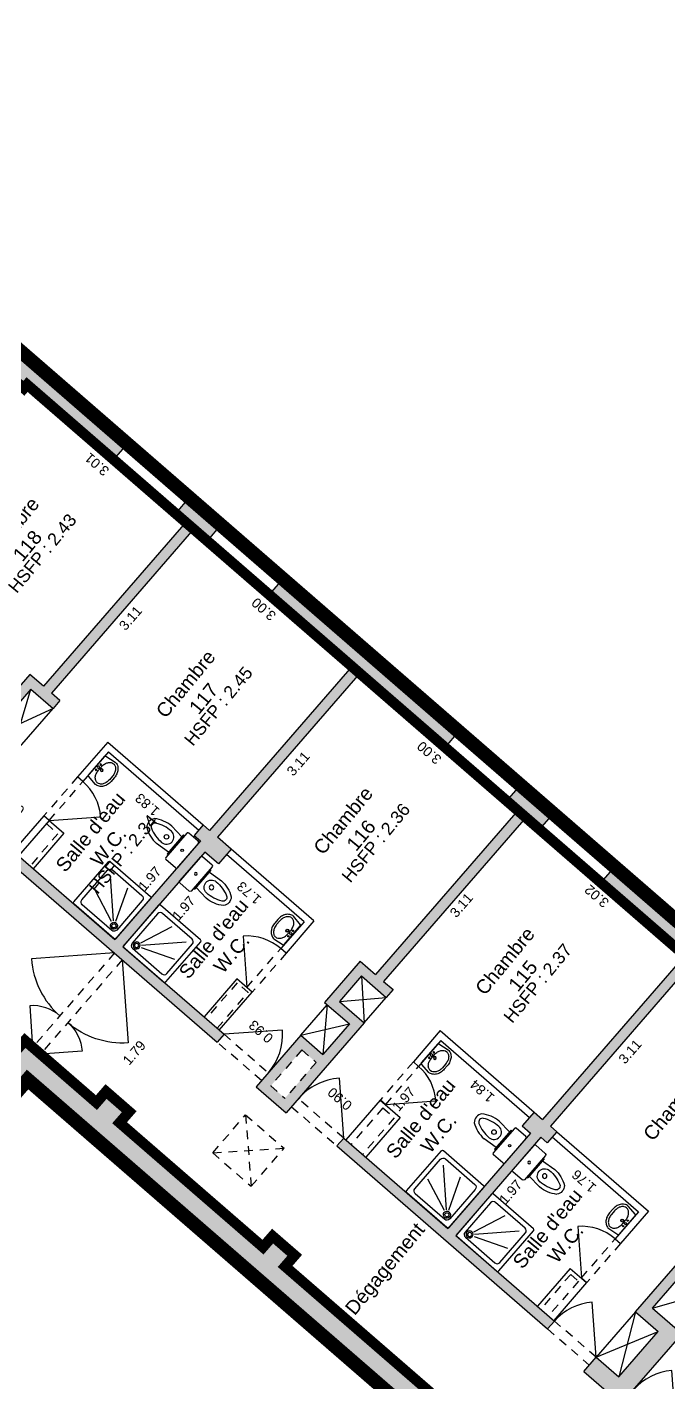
# Model space of a CAD drawing. Header units: metres. Extents: x 1653866.1 to 1653952.6, y 8210294.1 to 8210389.6.
# Drawn here: x 1653880.28 to 1653889.48, y 8210324.63 to 8210344.05 of the extents above; entities that cross this region are included whole.
import ezdxf

# ---------------------------------------------------------------- set-up
doc = ezdxf.new("R2010")
doc.units = ezdxf.units.M
doc.header["$PDMODE"] = 32
doc.header["$PDSIZE"] = -0.5
doc.linetypes.add('AXES', pattern=[2, 1.25, -0.25, 0.25, -0.25])
doc.linetypes.add('CACHE2', pattern=[0.1875, 0.125, -0.0625])
for name, color, linetype in [('GEX_BAT_allege', 161, 'Continuous'), ('GEX_BAT_cloison', 2, 'Continuous'), ('GEX_BAT_cloison_vitree', 141, 'Continuous'), ('GEX_BAT_fenetre', 4, 'Continuous'), ('GEX_BAT_fenetre_de_toit', 3, 'CACHE2'), ('GEX_BAT_gaine_tremie', 13, 'Continuous'), ('GEX_BAT_linteau_cloison', 3, 'CACHE2'), ('GEX_BAT_linteau_mur', 6, 'CACHE2'), ('GEX_BAT_mur', 1, 'Continuous'), ('GEX_BAT_placard', 21, 'Continuous'), ('GEX_MEP_txt_cot_alti', 51, 'Continuous'), ('GEX_MEP_txt_cot_plani', 30, 'Continuous'), ('GEX_MEP_txt_designation', 7, 'Continuous'), ('GEX_MEP_txt_divers', 7, 'Continuous')]:
    doc.layers.add(name, color=color, linetype=linetype)
for name, color, linetype, true_color in [('GEX_EDS_sdp_1-habitation', 1, 'AXES', 0xff0000), ('GEX_EDS_shob_contour', 1, 'Continuous', 0xff0000), ('GEX_EQU_sanitaire', 9, 'Continuous', 0x808080), ('GEX_MEP_mur_pochage', 7, 'Continuous', 0x999999), ('GEX_MEP_ouvrant_porte', 9, 'Continuous', 0x808080)]:
    doc.layers.add(name, color=color, linetype=linetype, true_color=true_color)
doc.styles.add('G100TXT-cote', font='swissl.ttf')
doc.styles.add('G100TXT-droit', font='swissl.ttf', dxfattribs={"height": 0.2})
doc.styles.add('G100TXT-italic', font='swissli.ttf', dxfattribs={"height": 0.14})
doc.dimstyles.new('G100COT-libre', dxfattribs={"dimtxt": 0.14, "dimasz": 0.18, "dimexe": 0.18, "dimexo": 0.2, "dimgap": 0.09, "dimtad": 0, "dimzin": 0, "dimdsep": 46, "dimtxsty": 'G100TXT-cote', "dimblk1": 'OBLIQUE', "dimblk2": 'OBLIQUE', "dimsah": 1, "dimcen": 0.09, "dimse1": 1, "dimse2": 1, "dimsd1": 1, "dimsd2": 1, "dimclrd": 252, "dimaunit": 2, "dimadec": 3, "dimazin": 0, "dimtfac": 1, "dimtix": 1, "dimtofl": 0, "dimtmove": 0, "dimatfit": 3, "dimldrblk": 'OBLIQUE', "dimfxl": 0.18, "dimtolj": 1, "dimtzin": 0, "dimarcsym": 0})

# ---------------------------------------------------------------- blocks, each defined once
blk = doc.blocks.new('WC_anc')
at = {"layer": 'GEX_EQU_sanitaire'}
for p, q in [((-0.23, 0), (0.23, 0)), ((-0.25, -0.02), (-0.25, -0.2)), ((0.25, -0.02), (0.25, -0.2)), ((-0.23, -0.22), (0.23, -0.22)), ((-0.18, -0.24), (-0.18, -0.22)), ((-0.18, -0.24), (0.18, -0.24)), ((-0.146, -0.24), (-0.166, -0.451)), ((0.146, -0.24), (0.166, -0.451)), ((0.18, -0.22), (0.18, -0.24))]:
    blk.add_line(p, q, dxfattribs=at)
for centre, radius in [((0, -0.11), 0.0181), ((0, -0.406), 0.0326)]:
    blk.add_circle(centre, radius, dxfattribs=at)
for centre, radius, start, end in [((-0.23, -0.02), 0.02, 90, 180), ((0.23, -0.02), 0.02, 0, 90), ((-0.23, -0.2), 0.02, 180, 270), ((0, -0.406), 0.106, 0, 180), ((0.23, -0.2), 0.02, 270, 0), ((0.298, -0.445), 0.464, 180.7835, 214.5961), ((0.41, -0.414), 0.516, 179.1272, 207.1953), ((-0.41, -0.414), 0.516, 332.8047, 0.8728), ((-0.298, -0.445), 0.464, 325.4039, 359.2165), ((0.002, -0.605), 0.134, 230.3854, 269.1264), ((0, -0.624), 0.0552, 207.1953, 332.8047), ((-0.002, -0.605), 0.134, 270.8736, 309.6146)]:
    blk.add_arc(centre, radius, start, end, dxfattribs=at)
blk = doc.blocks.new('Douche_anc')
for p, q in [((-0.211, -0.189), (0.242, -0.642)), ((-0.193, -0.162), (0.28, -0.348)), ((-0.238, -0.207), (-0.052, -0.68))]:
    blk.add_line(p, q)
for points in [[(-0.38, -0.8, -0.414214), (-0.4, -0.78), (-0.4, -0.02, -0.414214), (-0.38, 0), (0.38, 0, -0.414214), (0.4, -0.02), (0.4, -0.78, -0.414214), (0.38, -0.8)], [(0.28, -0.07, -0.414214), (0.33, -0.12), (0.33, -0.68, -0.414214), (0.28, -0.73), (-0.28, -0.73, -0.414214), (-0.33, -0.68), (-0.33, -0.12, -0.414214), (-0.28, -0.07)], [(-0.21, -0.14, -1), (-0.31, -0.14, -1)], [(-0.23, -0.14, -1), (-0.29, -0.14, -1)]]:
    blk.add_lwpolyline(points, format="xyb", close=True)
blk = doc.blocks.new('*D148')
at = {"layer": 'Defpoints', "color": 0, "transparency": 16777216}
for p in [(1653889.818, 8210330.658), (1653889.94, 8210330.552), (1653887.78, 8210328.309)]:
    blk.add_point(p, dxfattribs=at)
at = {"layer": 'GEX_MEP_txt_cot_plani', "color": 0, "transparency": 16777216, "insert": (1653888.921, 8210329.378), "char_height": 0.14, "attachment_point": 5, "rotation": 49.0604, "style": 'G100TXT-cote'}
blk.add_mtext('\\A1;3.11', dxfattribs=at)
blk = doc.blocks.new('_OBLIQUE')
at = {"color": 0, "linetype": 'ByBlock'}
blk.add_line((-0.5, -0.5), (0.5, 0.5), dxfattribs=at)
blk = doc.blocks.new('*D149')
at = {"layer": 'Defpoints', "color": 0, "transparency": 16777216}
for p in [(1653887.805, 8210328.155), (1653886.514, 8210326.667), (1653886.564, 8210326.623)]:
    blk.add_point(p, dxfattribs=at)
at = {"layer": 'GEX_MEP_txt_cot_plani', "color": 0, "transparency": 16777216, "insert": (1653887.21, 8210327.367), "char_height": 0.14, "attachment_point": 5, "rotation": 49.0604, "style": 'G100TXT-cote'}
blk.add_mtext('\\A1;1.97', dxfattribs=at)
blk = doc.blocks.new('*D150')
at = {"layer": 'Defpoints', "color": 0, "transparency": 16777216}
for p in [(1653887.611, 8210328.115), (1653888.941, 8210326.965), (1653888.926, 8210326.947)]:
    blk.add_point(p, dxfattribs=at)
at = {"layer": 'GEX_MEP_txt_cot_plani', "color": 0, "transparency": 16777216, "insert": (1653888.261, 8210327.522), "char_height": 0.14, "attachment_point": 5, "rotation": 139.1325, "style": 'G100TXT-cote'}
blk.add_mtext('\\A1;1.76', dxfattribs=at)
blk = doc.blocks.new('*D151')
at = {"layer": 'Defpoints', "color": 0, "transparency": 16777216}
for p in [(1653886.107, 8210329.416), (1653886.107, 8210329.416), (1653887.496, 8210328.211)]:
    blk.add_point(p, dxfattribs=at)
at = {"layer": 'GEX_MEP_txt_cot_plani', "color": 0, "transparency": 16777216, "insert": (1653886.802, 8210328.813), "char_height": 0.14, "attachment_point": 5, "rotation": 139.0604, "style": 'G100TXT-cote'}
blk.add_mtext('\\A1;1.84', dxfattribs=at)
blk = doc.blocks.new('*D152')
at = {"layer": 'Defpoints', "color": 0, "transparency": 16777216}
for p in [(1653887.304, 8210332.594), (1653887.425, 8210332.733), (1653889.705, 8210330.756)]:
    blk.add_point(p, dxfattribs=at)
at = {"layer": 'GEX_MEP_txt_cot_plani', "color": 0, "transparency": 16777216, "insert": (1653888.444, 8210331.605), "char_height": 0.14, "attachment_point": 5, "rotation": 139.0604, "style": 'G100TXT-cote'}
blk.add_mtext('\\A1;3.02', dxfattribs=at)
blk = doc.blocks.new('*D153')
at = {"layer": 'Defpoints', "color": 0, "transparency": 16777216}
for p in [(1653887.425, 8210332.733), (1653887.522, 8210332.65), (1653885.388, 8210330.384)]:
    blk.add_point(p, dxfattribs=at)
at = {"layer": 'GEX_MEP_txt_cot_plani', "color": 0, "transparency": 16777216, "insert": (1653886.503, 8210331.475), "char_height": 0.14, "attachment_point": 5, "rotation": 49.0604, "style": 'G100TXT-cote'}
blk.add_mtext('\\A1;3.11', dxfattribs=at)
blk = doc.blocks.new('*D154')
at = {"layer": 'Defpoints', "color": 0, "transparency": 16777216}
for p in [(1653886.211, 8210329.537), (1653886.321, 8210329.442), (1653884.923, 8210328.047)]:
    blk.add_point(p, dxfattribs=at)
at = {"layer": 'GEX_MEP_txt_cot_plani', "color": 0, "transparency": 16777216, "insert": (1653885.677, 8210328.697), "char_height": 0.14, "attachment_point": 5, "rotation": 49.1312, "style": 'G100TXT-cote'}
blk.add_mtext('\\A1;1.97', dxfattribs=at)
blk = doc.blocks.new('*D157')
at = {"layer": 'Defpoints', "color": 0, "transparency": 16777216}
for p in [(1653885.046, 8210334.797), (1653884.91, 8210334.641), (1653887.312, 8210332.832)]:
    blk.add_point(p, dxfattribs=at)
at = {"layer": 'GEX_MEP_txt_cot_plani', "color": 0, "transparency": 16777216, "insert": (1653886.043, 8210333.658), "char_height": 0.14, "attachment_point": 5, "rotation": 139.0604, "style": 'G100TXT-cote'}
blk.add_mtext('\\A1;3.00', dxfattribs=at)
blk = doc.blocks.new('*D158')
at = {"layer": 'Defpoints', "color": 0, "transparency": 16777216}
for p in [(1653882.531, 8210336.705), (1653882.666, 8210336.862), (1653884.933, 8210334.896)]:
    blk.add_point(p, dxfattribs=at)
at = {"layer": 'GEX_MEP_txt_cot_plani', "color": 0, "transparency": 16777216, "insert": (1653883.671, 8210335.715), "char_height": 0.14, "attachment_point": 5, "rotation": 139.0604, "style": 'G100TXT-cote'}
blk.add_mtext('\\A1;3.00', dxfattribs=at)
blk = doc.blocks.new('*D159')
at = {"layer": 'Defpoints', "color": 0, "transparency": 16777216}
for p in [(1653880.279, 8210338.932), (1653882.553, 8210336.96), (1653882.417, 8210336.803)]:
    blk.add_point(p, dxfattribs=at)
at = {"layer": 'GEX_MEP_txt_cot_plani', "color": 0, "transparency": 16777216, "insert": (1653881.28, 8210337.789), "char_height": 0.14, "attachment_point": 5, "rotation": 139.0604, "style": 'G100TXT-cote'}
blk.add_mtext('\\A1;3.01', dxfattribs=at)
blk = doc.blocks.new('*D160')
at = {"layer": 'Defpoints', "color": 0, "transparency": 16777216}
for p in [(1653880.279, 8210338.932), (1653880.384, 8210338.842), (1653878.241, 8210336.583)]:
    blk.add_point(p, dxfattribs=at)
at = {"layer": 'GEX_MEP_txt_cot_plani', "color": 0, "transparency": 16777216, "insert": (1653879.365, 8210337.667), "char_height": 0.14, "attachment_point": 5, "rotation": 49.0604, "style": 'G100TXT-cote'}
blk.add_mtext('\\A1;3.11', dxfattribs=at)
blk = doc.blocks.new('*D161')
at = {"layer": 'Defpoints', "color": 0, "transparency": 16777216}
for p in [(1653882.666, 8210336.862), (1653882.781, 8210336.762), (1653880.629, 8210334.512)]:
    blk.add_point(p, dxfattribs=at)
at = {"layer": 'GEX_MEP_txt_cot_plani', "color": 0, "transparency": 16777216, "insert": (1653881.762, 8210335.587), "char_height": 0.14, "attachment_point": 5, "rotation": 49.0604, "style": 'G100TXT-cote'}
blk.add_mtext('\\A1;3.11', dxfattribs=at)
blk = doc.blocks.new('*D162')
at = {"layer": 'Defpoints', "color": 0, "transparency": 16777216}
for p in [(1653882.739, 8210332.55), (1653881.392, 8210331.109), (1653881.448, 8210331.061)]:
    blk.add_point(p, dxfattribs=at)
at = {"layer": 'GEX_MEP_txt_cot_plani', "color": 0, "transparency": 16777216, "insert": (1653882.038, 8210331.854), "char_height": 0.14, "attachment_point": 5, "rotation": 49.0604, "style": 'G100TXT-cote'}
blk.add_mtext('\\A1;1.97', dxfattribs=at)
blk = doc.blocks.new('*D163')
at = {"layer": 'Defpoints', "color": 0, "transparency": 16777216}
for p in [(1653882.825, 8210332.237), (1653884.114, 8210331.083), (1653884.131, 8210331.103)]:
    blk.add_point(p, dxfattribs=at)
at = {"layer": 'GEX_MEP_txt_cot_plani', "color": 0, "transparency": 16777216, "insert": (1653883.461, 8210331.65), "char_height": 0.14, "attachment_point": 5, "rotation": 139.0604, "style": 'G100TXT-cote'}
blk.add_mtext('\\A1;1.73', dxfattribs=at)
blk = doc.blocks.new('*D164')
at = {"layer": 'Defpoints', "color": 0, "transparency": 16777216}
for p in [(1653881.311, 8210333.514), (1653881.311, 8210333.514), (1653882.694, 8210332.315)]:
    blk.add_point(p, dxfattribs=at)
at = {"layer": 'GEX_MEP_txt_cot_plani', "color": 0, "transparency": 16777216, "insert": (1653882.003, 8210332.914), "char_height": 0.14, "attachment_point": 5, "rotation": 139.0604, "style": 'G100TXT-cote'}
blk.add_mtext('\\A1;1.83', dxfattribs=at)
blk = doc.blocks.new('*D165')
at = {"layer": 'Defpoints', "color": 0, "transparency": 16777216}
for p in [(1653885.046, 8210334.797), (1653885.185, 8210334.677), (1653883.008, 8210332.448)]:
    blk.add_point(p, dxfattribs=at)
at = {"layer": 'GEX_MEP_txt_cot_plani', "color": 0, "transparency": 16777216, "insert": (1653884.166, 8210333.502), "char_height": 0.14, "attachment_point": 5, "rotation": 49.0604, "style": 'G100TXT-cote'}
blk.add_mtext('\\A1;3.11', dxfattribs=at)
blk = doc.blocks.new('*D166')
at = {"layer": 'Defpoints', "color": 0, "transparency": 16777216}
for p in [(1653883.139, 8210332.202), (1653881.848, 8210330.714), (1653881.879, 8210330.688)]:
    blk.add_point(p, dxfattribs=at)
at = {"layer": 'GEX_MEP_txt_cot_plani', "color": 0, "transparency": 16777216, "insert": (1653882.524, 8210331.432), "char_height": 0.14, "attachment_point": 5, "rotation": 49.0604, "style": 'G100TXT-cote'}
blk.add_mtext('\\A1;1.97', dxfattribs=at)
blk = doc.blocks.new('*D218')
at = {"layer": 'Defpoints', "color": 0, "transparency": 16777216}
for p in [(1653880.669, 8210329.569), (1653893.823, 8210318.159), (1653893.827, 8210318.164)]:
    blk.add_point(p, dxfattribs=at)
at = {"layer": 'GEX_MEP_txt_cot_plani', "color": 0, "transparency": 16777216, "insert": (1653887.25, 8210323.869), "char_height": 0.14, "attachment_point": 5, "rotation": 139.0604, "style": 'G100TXT-cote'}
blk.add_mtext('\\A1;17.41', dxfattribs=at)
blk = doc.blocks.new('*D219')
at = {"layer": 'Defpoints', "color": 0, "transparency": 16777216}
for p in [(1653882.276, 8210330.145), (1653882.401, 8210330.036), (1653881.104, 8210328.794)]:
    blk.add_point(p, dxfattribs=at)
at = {"layer": 'GEX_MEP_txt_cot_plani', "color": 0, "transparency": 16777216, "insert": (1653881.815, 8210329.361), "char_height": 0.14, "attachment_point": 5, "rotation": 49.0604, "style": 'G100TXT-cote'}
blk.add_mtext('\\A1;1.79', dxfattribs=at)
blk = doc.blocks.new('*D235')
at = {"layer": 'Defpoints', "color": 0, "transparency": 16777216}
for p in [(1653875.979, 8210335.607), (1653881.531, 8210330.791), (1653881.392, 8210330.631)]:
    blk.add_point(p, dxfattribs=at)
at = {"layer": 'GEX_MEP_txt_cot_plani', "color": 0, "transparency": 16777216, "insert": (1653878.616, 8210333.039), "char_height": 0.14, "attachment_point": 5, "rotation": 139.0604, "style": 'G100TXT-cote'}
blk.add_mtext('\\A1;7.35', dxfattribs=at)
blk = doc.blocks.new('*D245')
at = {"layer": 'Defpoints', "color": 0, "transparency": 16777216}
for p in [(1653879.766, 8210333.273), (1653880.412, 8210332.63), (1653880.453, 8210332.677)]:
    blk.add_point(p, dxfattribs=at)
at = {"layer": 'GEX_MEP_txt_cot_plani', "color": 0, "transparency": 16777216, "insert": (1653880.068, 8210332.928), "char_height": 0.14, "attachment_point": 5, "rotation": 139.0604, "style": 'G100TXT-cote'}
blk.add_mtext('\\A1;0.91', dxfattribs=at)
blk = doc.blocks.new('*D246')
at = {"layer": 'Defpoints', "color": 0, "transparency": 16777216}
for p in [(1653883.27, 8210329.957), (1653883.972, 8210329.348), (1653883.983, 8210329.36)]:
    blk.add_point(p, dxfattribs=at)
at = {"layer": 'GEX_MEP_txt_cot_plani', "color": 0, "transparency": 16777216, "insert": (1653883.631, 8210329.664), "char_height": 0.14, "attachment_point": 5, "rotation": 139.0604, "style": 'G100TXT-cote'}
blk.add_mtext('\\A1;0.93', dxfattribs=at)
blk = doc.blocks.new('*D247')
at = {"layer": 'Defpoints', "color": 0, "transparency": 16777216}
for p in [(1653884.413, 8210328.986), (1653885.094, 8210328.398), (1653885.102, 8210328.407)]:
    blk.add_point(p, dxfattribs=at)
at = {"layer": 'GEX_MEP_txt_cot_plani', "color": 0, "transparency": 16777216, "insert": (1653884.762, 8210328.701), "char_height": 0.14, "attachment_point": 5, "rotation": 139.1725, "style": 'G100TXT-cote'}
blk.add_mtext('\\A1;0.90', dxfattribs=at)

msp = doc.modelspace()

# ---------------------------------------------------------------- hatches: boundary and pattern name
at = {"layer": 'GEX_MEP_mur_pochage'}
h = msp.add_hatch(color=256, dxfattribs=at)
h.dxf.hatch_style = 1
h.paths.add_polyline_path([(1653879.322, 8210340.16), (1653879.125, 8210339.934), (1653880.166, 8210339.03), (1653878.128, 8210336.681), (1653878.098, 8210336.707), (1653878, 8210336.594), (1653878.03, 8210336.568), (1653876.772, 8210335.117), (1653876.726, 8210335.157), (1653876.628, 8210335.043), (1653878.215, 8210333.667), (1653878.313, 8210333.781), (1653876.885, 8210335.019), (1653878.143, 8210336.47), (1653879.541, 8210335.257), (1653879.639, 8210335.371), (1653878.241, 8210336.583), (1653880.279, 8210338.932), (1653881.518, 8210337.858), (1653881.715, 8210338.084)])
h = msp.add_hatch(color=256, dxfattribs=at)
h.dxf.hatch_style = 1
h.paths.add_polyline_path([(1653882.602, 8210337.315), (1653882.405, 8210337.088), (1653882.553, 8210336.96), (1653880.515, 8210334.611), (1653880.319, 8210334.781), (1653879.513, 8210333.852), (1653879.83, 8210333.577), (1653879.28, 8210332.942), (1653878.917, 8210333.257), (1653878.819, 8210333.143), (1653879.333, 8210332.697), (1653879.432, 8210332.81), (1653879.393, 8210332.844), (1653880.042, 8210333.592), (1653879.724, 8210333.867), (1653880.334, 8210334.569), (1653880.651, 8210334.294), (1653880.749, 8210334.407), (1653880.629, 8210334.512), (1653882.666, 8210336.862), (1653882.86, 8210336.694), (1653883.056, 8210336.921)])
h = msp.add_hatch(color=256, dxfattribs=at)
h.dxf.hatch_style = 1
h.paths.add_polyline_path([(1653883.943, 8210336.151), (1653883.747, 8210335.925), (1653884.933, 8210334.896), (1653882.895, 8210332.546), (1653882.804, 8210332.625), (1653882.673, 8210332.474), (1653882.764, 8210332.395), (1653881.538, 8210330.983), (1653880.04, 8210332.282), (1653879.942, 8210332.169), (1653883.004, 8210329.513), (1653883.102, 8210329.626), (1653881.652, 8210330.884), (1653882.825, 8210332.237), (1653883.021, 8210332.066), (1653883.204, 8210332.278), (1653883.008, 8210332.448), (1653885.046, 8210334.797), (1653886.27, 8210333.736), (1653886.466, 8210333.962)])
h = msp.add_hatch(color=256, dxfattribs=at)
h.dxf.hatch_style = 1
h.paths.add_polyline_path([(1653885.055, 8210330.672), (1653884.544, 8210330.083), (1653884.899, 8210329.775), (1653884.519, 8210329.337), (1653884.202, 8210329.612), (1653883.56, 8210328.872), (1653883.99, 8210328.499), (1653885.111, 8210329.79), (1653884.756, 8210330.098), (1653885.07, 8210330.461), (1653885.425, 8210330.153), (1653885.524, 8210330.266), (1653885.388, 8210330.384), (1653887.425, 8210332.733), (1653887.623, 8210332.562), (1653887.82, 8210332.788), (1653887.35, 8210333.196), (1653887.154, 8210332.969), (1653887.312, 8210332.832), (1653885.274, 8210330.482)])
h.paths.add_polyline_path([(1653884.217, 8210329.401), (1653884.421, 8210329.224), (1653883.975, 8210328.71), (1653883.771, 8210328.887)], flags=16)
h = msp.add_hatch(color=256, dxfattribs=at)
h.dxf.hatch_style = 1
h.paths.add_polyline_path([(1653888.7, 8210332.025), (1653888.503, 8210331.798), (1653889.705, 8210330.756), (1653887.667, 8210328.407), (1653887.546, 8210328.512), (1653887.375, 8210328.315), (1653887.496, 8210328.211), (1653886.31, 8210326.843), (1653884.817, 8210328.139), (1653884.719, 8210328.026), (1653887.74, 8210325.405), (1653887.838, 8210325.518), (1653886.424, 8210326.745), (1653887.642, 8210328.15), (1653887.733, 8210328.071), (1653887.871, 8210328.23), (1653887.78, 8210328.309), (1653889.818, 8210330.658), (1653891.038, 8210329.6), (1653891.234, 8210329.827)])
h = msp.add_hatch(color=256, dxfattribs=at)
h.dxf.hatch_style = 1
h.paths.add_polyline_path([(1653883.977, 8210326.301), (1653884.115, 8210326.46), (1653883.798, 8210326.735), (1653883.66, 8210326.577), (1653881.605, 8210328.359), (1653881.743, 8210328.517), (1653881.411, 8210328.806), (1653881.273, 8210328.647), (1653880.248, 8210329.537), (1653873.272, 8210321.495), (1653869.37, 8210324.88), (1653870.52, 8210326.206), (1653870.346, 8210326.357), (1653869.196, 8210325.031), (1653866.704, 8210327.193), (1653867.771, 8210328.424), (1653867.545, 8210328.62), (1653866.281, 8210327.163), (1653873.375, 8210321.01), (1653880.286, 8210328.978), (1653900.681, 8210311.286), (1653901.728, 8210312.492), (1653901.456, 8210312.728), (1653900.669, 8210311.822), (1653897.248, 8210314.79), (1653898.139, 8210315.818), (1653898.025, 8210315.916), (1653897.134, 8210314.889), (1653895.646, 8210316.179), (1653896.557, 8210317.229), (1653896.443, 8210317.328), (1653895.533, 8210316.278), (1653889.666, 8210321.367), (1653889.79, 8210321.511), (1653889.518, 8210321.747), (1653889.394, 8210321.603)])
h = msp.add_hatch(color=256, dxfattribs=at)
h.dxf.hatch_style = 1
h.paths.add_polyline_path([(1653892.118, 8210329.06), (1653891.922, 8210328.833), (1653892.099, 8210328.679), (1653890.061, 8210326.33), (1653889.792, 8210326.564), (1653888.999, 8210325.65), (1653889.324, 8210325.368), (1653888.76, 8210324.718), (1653888.435, 8210325), (1653888.258, 8210324.796), (1653888.795, 8210324.331), (1653889.666, 8210325.336), (1653889.243, 8210325.703), (1653889.807, 8210326.352), (1653890.23, 8210325.985), (1653890.328, 8210326.099), (1653890.175, 8210326.232), (1653892.212, 8210328.581), (1653892.405, 8210328.414), (1653892.602, 8210328.641)])

# ---------------------------------------------------------------- linework, layer by layer
at = {"layer": 'GEX_BAT_allege'}
for p, q in [((1653881.715, 8210338.084), (1653882.602, 8210337.315)), ((1653883.056, 8210336.921), (1653883.943, 8210336.151)), ((1653886.466, 8210333.962), (1653887.35, 8210333.196)), ((1653887.82, 8210332.788), (1653888.7, 8210332.025))]:
    msp.add_line(p, q, dxfattribs=at)
at = {"layer": 'GEX_BAT_cloison'}
for p, q in [((1653881.437, 8210333.811), (1653881.004, 8210333.313)), ((1653881.437, 8210333.811), (1653882.804, 8210332.625)), ((1653881.437, 8210333.811), (1653882.804, 8210332.625)), ((1653881.447, 8210333.67), (1653881.08, 8210333.247)), ((1653881.447, 8210333.67), (1653882.739, 8210332.55)), ((1653881.08, 8210333.247), (1653881.004, 8210333.313)), ((1653880.519, 8210332.754), (1653880.08, 8210332.247)), ((1653880.595, 8210332.688), (1653880.156, 8210332.182)), ((1653880.595, 8210332.688), (1653880.519, 8210332.754)), ((1653884.249, 8210331.239), (1653883.139, 8210332.202)), ((1653884.39, 8210331.249), (1653883.204, 8210332.278)), ((1653884.249, 8210331.239), (1653883.915, 8210330.854)), ((1653884.39, 8210331.249), (1653883.991, 8210330.788)), ((1653883.991, 8210330.788), (1653883.915, 8210330.854)), ((1653886.201, 8210329.678), (1653885.815, 8210329.232)), ((1653886.201, 8210329.678), (1653887.546, 8210328.512)), ((1653886.211, 8210329.537), (1653885.891, 8210329.166)), ((1653886.211, 8210329.537), (1653887.48, 8210328.436)), ((1653885.815, 8210329.232), (1653885.891, 8210329.166)), ((1653885.344, 8210328.687), (1653885.341, 8210328.683)), ((1653885.341, 8210328.683), (1653885.341, 8210328.683)), ((1653885.344, 8210328.687), (1653885.42, 8210328.622)), ((1653885.42, 8210328.622), (1653885.416, 8210328.618)), ((1653887.805, 8210328.155), (1653889.042, 8210327.082)), ((1653887.871, 8210328.23), (1653889.183, 8210327.092)), ((1653889.042, 8210327.082), (1653888.708, 8210326.696)), ((1653889.183, 8210327.092), (1653888.784, 8210326.63)), ((1653888.708, 8210326.696), (1653888.784, 8210326.63)), ((1653888.224, 8210326.136), (1653888.222, 8210326.134)), ((1653888.224, 8210326.136), (1653888.3, 8210326.071))]:
    msp.add_line(p, q, dxfattribs=at)
at = {"layer": 'GEX_BAT_cloison_vitree'}
for p, q in [((1653882.405, 8210337.088), (1653881.518, 8210337.858)), ((1653883.747, 8210335.925), (1653882.86, 8210336.694)), ((1653887.154, 8210332.969), (1653886.27, 8210333.736)), ((1653888.503, 8210331.798), (1653887.623, 8210332.562))]:
    msp.add_line(p, q, dxfattribs=at)
at = {"layer": 'GEX_BAT_fenetre', "linetype": 'CACHE2'}
for p, q in [((1653882.438, 8210337.126), (1653881.551, 8210337.895)), ((1653883.779, 8210335.962), (1653882.892, 8210336.732)), ((1653887.186, 8210333.007), (1653886.303, 8210333.774)), ((1653888.536, 8210331.836), (1653887.656, 8210332.6))]:
    msp.add_line(p, q, dxfattribs=at)
at = {"layer": 'GEX_BAT_fenetre_de_toit'}
for p, q in [((1653882.939, 8210327.928), (1653883.411, 8210328.472)), ((1653883.411, 8210328.472), (1653883.962, 8210327.993)), ((1653883.411, 8210328.472), (1653883.491, 8210327.449)), ((1653882.939, 8210327.928), (1653883.962, 8210327.993)), ((1653883.491, 8210327.449), (1653883.962, 8210327.993)), ((1653882.939, 8210327.928), (1653883.491, 8210327.449))]:
    msp.add_line(p, q, dxfattribs=at)
at = {"layer": 'GEX_BAT_gaine_tremie', "linetype": 'CACHE2'}
for p, q in [((1653880.556, 8210332.643), (1653880.722, 8210332.499)), ((1653880.722, 8210332.499), (1653880.322, 8210332.038)), ((1653885.377, 8210328.572), (1653884.923, 8210328.047)), ((1653885.377, 8210328.572), (1653885.541, 8210328.429)), ((1653885.541, 8210328.429), (1653885.087, 8210327.905)), ((1653888.07, 8210326.187), (1653887.64, 8210325.69)), ((1653888.07, 8210326.187), (1653888.183, 8210326.089)), ((1653888.183, 8210326.089), (1653887.753, 8210325.592))]:
    msp.add_line(p, q, dxfattribs=at)
at = {"layer": 'GEX_BAT_gaine_tremie'}
for p, q in [((1653880.595, 8210332.688), (1653880.807, 8210332.505)), ((1653880.807, 8210332.505), (1653880.368, 8210331.998)), ((1653885.341, 8210328.683), (1653884.847, 8210328.113)), ((1653885.341, 8210328.683), (1653885.626, 8210328.435)), ((1653885.626, 8210328.435), (1653885.132, 8210327.866)), ((1653888.064, 8210326.271), (1653887.594, 8210325.73)), ((1653888.064, 8210326.271), (1653888.298, 8210326.069)), ((1653888.298, 8210326.069), (1653887.829, 8210325.526))]:
    msp.add_line(p, q, dxfattribs=at)
msp.add_lwpolyline([(1653883.034, 8210329.685), (1653883.506, 8210330.229), (1653883.287, 8210330.419), (1653882.815, 8210329.875)], dxfattribs=at)
at = {"layer": 'GEX_BAT_gaine_tremie', "linetype": 'CACHE2'}
msp.add_lwpolyline([(1653883.004, 8210329.712), (1653883.449, 8210330.225), (1653883.291, 8210330.363), (1653882.845, 8210329.849)], dxfattribs=at)
at = {"layer": 'GEX_BAT_linteau_cloison'}
for p, q in [((1653881.004, 8210333.313), (1653880.519, 8210332.754)), ((1653880.595, 8210332.688), (1653881.08, 8210333.247)), ((1653883.43, 8210330.295), (1653883.915, 8210330.854)), ((1653883.991, 8210330.788), (1653883.506, 8210330.229)), ((1653885.815, 8210329.232), (1653885.344, 8210328.687)), ((1653885.42, 8210328.622), (1653885.891, 8210329.166)), ((1653888.224, 8210326.136), (1653888.708, 8210326.696)), ((1653888.784, 8210326.63), (1653888.3, 8210326.071))]:
    msp.add_line(p, q, dxfattribs=at)
at = {"layer": 'GEX_BAT_linteau_mur'}
for p, q in [((1653881.531, 8210330.791), (1653880.359, 8210329.44)), ((1653881.644, 8210330.693), (1653880.472, 8210329.342)), ((1653883.638, 8210328.963), (1653883.004, 8210329.513)), ((1653883.102, 8210329.626), (1653883.737, 8210329.076)), ((1653884.069, 8210328.589), (1653884.719, 8210328.026)), ((1653884.817, 8210328.139), (1653884.167, 8210328.702)), ((1653887.74, 8210325.405), (1653888.337, 8210324.887)), ((1653888.435, 8210325), (1653887.838, 8210325.518))]:
    msp.add_line(p, q, dxfattribs=at)
at = {"layer": 'GEX_BAT_mur'}
for p, q in [((1653879.322, 8210340.16), (1653881.715, 8210338.084)), ((1653880.279, 8210338.932), (1653881.518, 8210337.858)), ((1653881.715, 8210338.084), (1653881.518, 8210337.858)), ((1653882.602, 8210337.315), (1653882.405, 8210337.088)), ((1653882.602, 8210337.315), (1653883.056, 8210336.921)), ((1653882.405, 8210337.088), (1653882.553, 8210336.96)), ((1653882.553, 8210336.96), (1653880.515, 8210334.611)), ((1653883.056, 8210336.921), (1653882.86, 8210336.694)), ((1653882.666, 8210336.862), (1653880.629, 8210334.512)), ((1653882.666, 8210336.862), (1653882.86, 8210336.694)), ((1653883.943, 8210336.151), (1653883.747, 8210335.925)), ((1653883.943, 8210336.151), (1653886.466, 8210333.962)), ((1653883.747, 8210335.925), (1653884.933, 8210334.896)), ((1653880.319, 8210334.781), (1653879.513, 8210333.852)), ((1653880.515, 8210334.611), (1653880.319, 8210334.781)), ((1653884.933, 8210334.896), (1653882.895, 8210332.546)), ((1653885.046, 8210334.797), (1653883.008, 8210332.448)), ((1653885.046, 8210334.797), (1653886.27, 8210333.736)), ((1653880.334, 8210334.569), (1653879.724, 8210333.867)), ((1653880.334, 8210334.569), (1653880.651, 8210334.294)), ((1653880.749, 8210334.407), (1653880.629, 8210334.512)), ((1653880.749, 8210334.407), (1653880.651, 8210334.294)), ((1653886.27, 8210333.736), (1653886.466, 8210333.962)), ((1653887.154, 8210332.969), (1653887.35, 8210333.196)), ((1653887.35, 8210333.196), (1653887.82, 8210332.788)), ((1653887.312, 8210332.832), (1653885.274, 8210330.482)), ((1653887.154, 8210332.969), (1653887.312, 8210332.832)), ((1653887.82, 8210332.788), (1653887.623, 8210332.562)), ((1653882.804, 8210332.625), (1653882.673, 8210332.474)), ((1653882.804, 8210332.625), (1653882.895, 8210332.546)), ((1653887.425, 8210332.733), (1653885.388, 8210330.384)), ((1653887.425, 8210332.733), (1653887.623, 8210332.562)), ((1653882.764, 8210332.395), (1653881.538, 8210330.983)), ((1653882.673, 8210332.474), (1653882.764, 8210332.395)), ((1653883.204, 8210332.278), (1653883.008, 8210332.448)), ((1653880.04, 8210332.282), (1653881.538, 8210330.983)), ((1653882.825, 8210332.237), (1653881.652, 8210330.884)), ((1653883.021, 8210332.066), (1653882.825, 8210332.237)), ((1653883.204, 8210332.278), (1653883.021, 8210332.066)), ((1653879.942, 8210332.169), (1653883.004, 8210329.513)), ((1653888.7, 8210332.025), (1653888.503, 8210331.798)), ((1653888.7, 8210332.025), (1653891.234, 8210329.827)), ((1653888.503, 8210331.798), (1653889.705, 8210330.756)), ((1653881.652, 8210330.884), (1653883.102, 8210329.626)), ((1653885.055, 8210330.672), (1653884.544, 8210330.083)), ((1653885.055, 8210330.672), (1653885.274, 8210330.482)), ((1653889.705, 8210330.756), (1653887.667, 8210328.407)), ((1653889.818, 8210330.658), (1653887.78, 8210328.309)), ((1653885.07, 8210330.461), (1653884.756, 8210330.098)), ((1653885.07, 8210330.461), (1653885.425, 8210330.153)), ((1653885.388, 8210330.384), (1653885.524, 8210330.266)), ((1653885.524, 8210330.266), (1653885.425, 8210330.153)), ((1653884.544, 8210330.083), (1653884.899, 8210329.775)), ((1653884.756, 8210330.098), (1653885.111, 8210329.79)), ((1653885.111, 8210329.79), (1653883.99, 8210328.499)), ((1653884.899, 8210329.775), (1653884.519, 8210329.337)), ((1653881.273, 8210328.647), (1653880.248, 8210329.537)), ((1653883.102, 8210329.626), (1653883.004, 8210329.513)), ((1653884.202, 8210329.612), (1653883.56, 8210328.872)), ((1653884.202, 8210329.612), (1653884.519, 8210329.337)), ((1653880.286, 8210328.978), (1653873.375, 8210321.01)), ((1653900.681, 8210311.286), (1653880.286, 8210328.978)), ((1653881.273, 8210328.647), (1653881.411, 8210328.806)), ((1653881.743, 8210328.517), (1653881.411, 8210328.806)), ((1653883.56, 8210328.872), (1653883.99, 8210328.499)), ((1653881.605, 8210328.359), (1653881.743, 8210328.517)), ((1653887.546, 8210328.512), (1653887.375, 8210328.315)), ((1653887.546, 8210328.512), (1653887.667, 8210328.407)), ((1653883.66, 8210326.577), (1653881.605, 8210328.359)), ((1653884.817, 8210328.139), (1653884.719, 8210328.026)), ((1653884.817, 8210328.139), (1653886.31, 8210326.843)), ((1653887.496, 8210328.211), (1653886.31, 8210326.843)), ((1653887.642, 8210328.15), (1653886.424, 8210326.745)), ((1653887.375, 8210328.315), (1653887.496, 8210328.211)), ((1653887.642, 8210328.15), (1653887.733, 8210328.071)), ((1653887.871, 8210328.23), (1653887.733, 8210328.071)), ((1653887.78, 8210328.309), (1653887.871, 8210328.23)), ((1653884.719, 8210328.026), (1653887.74, 8210325.405)), ((1653883.66, 8210326.577), (1653883.798, 8210326.735)), ((1653884.115, 8210326.46), (1653883.798, 8210326.735)), ((1653886.424, 8210326.745), (1653887.838, 8210325.518)), ((1653883.977, 8210326.301), (1653884.115, 8210326.46)), ((1653888.999, 8210325.65), (1653889.792, 8210326.564)), ((1653889.394, 8210321.603), (1653883.977, 8210326.301)), ((1653889.243, 8210325.703), (1653889.807, 8210326.352)), ((1653888.999, 8210325.65), (1653889.324, 8210325.368)), ((1653889.243, 8210325.703), (1653889.666, 8210325.336)), ((1653887.74, 8210325.405), (1653887.838, 8210325.518)), ((1653888.76, 8210324.718), (1653889.324, 8210325.368)), ((1653888.795, 8210324.331), (1653889.666, 8210325.336)), ((1653888.258, 8210324.796), (1653888.435, 8210325)), ((1653888.435, 8210325), (1653888.76, 8210324.718)), ((1653888.258, 8210324.796), (1653888.795, 8210324.331))]:
    msp.add_line(p, q, dxfattribs=at)
at = {"layer": 'GEX_BAT_mur', "linetype": 'CACHE2'}
for p, q in [((1653884.217, 8210329.401), (1653883.771, 8210328.887)), ((1653884.217, 8210329.401), (1653884.421, 8210329.224)), ((1653884.421, 8210329.224), (1653883.975, 8210328.71)), ((1653883.771, 8210328.887), (1653883.975, 8210328.71))]:
    msp.add_line(p, q, dxfattribs=at)
at = {"layer": 'GEX_BAT_placard'}
for p, q in [((1653880.042, 8210333.592), (1653880.651, 8210334.294)), ((1653885.111, 8210329.79), (1653885.425, 8210330.153)), ((1653884.202, 8210329.612), (1653884.582, 8210330.05)), ((1653888.999, 8210325.65), (1653888.435, 8210325))]:
    msp.add_line(p, q, dxfattribs=at)
at = {"layer": 'GEX_EDS_sdp_1-habitation', "const_width": 0.15}
for points in [[(1653889.705, 8210330.756), (1653885.046, 8210334.797), (1653884.933, 8210334.896), (1653882.666, 8210336.862), (1653882.553, 8210336.96), (1653881.518, 8210337.858), (1653880.279, 8210338.932), (1653880.233, 8210338.879), (1653880.12, 8210338.978)], [(1653873.272, 8210321.495), (1653880.248, 8210329.537), (1653881.273, 8210328.647), (1653881.411, 8210328.806), (1653881.743, 8210328.517), (1653881.605, 8210328.359), (1653883.66, 8210326.577), (1653883.798, 8210326.735), (1653884.115, 8210326.46), (1653883.977, 8210326.301), (1653889.394, 8210321.603)]]:
    msp.add_lwpolyline(points, dxfattribs=at)
at = {"layer": 'GEX_EDS_shob_contour', "const_width": 0.2}
msp.add_lwpolyline([(1653894.683, 8210326.835), (1653886.466, 8210333.962), (1653878.095, 8210341.224), (1653878.735, 8210341.962), (1653876.487, 8210343.911), (1653870.763, 8210337.312), (1653871.061, 8210337.054), (1653870.452, 8210336.351), (1653872.62, 8210334.47), (1653866.281, 8210327.163), (1653873.375, 8210321.01), (1653880.286, 8210328.978), (1653900.681, 8210311.286)], dxfattribs=at)
at = {"layer": 'GEX_EQU_sanitaire'}
for points in [[(1653881.159, 8210333.324, -0.371491), (1653881.159, 8210333.338), (1653881.394, 8210333.609, -0.371491), (1653881.408, 8210333.611), (1653881.542, 8210333.526, -0.13052), (1653881.574, 8210333.479, -0.001378), (1653881.574, 8210333.479, -0.106642), (1653881.581, 8210333.417, -0.083438), (1653881.565, 8210333.357, -0.072173), (1653881.529, 8210333.3), (1653881.484, 8210333.248, -0.072173), (1653881.433, 8210333.204, -0.083438), (1653881.376, 8210333.18, -0.106642), (1653881.313, 8210333.179, -0.131922), (1653881.262, 8210333.203)], [(1653881.27, 8210333.358, -0.072173), (1653881.301, 8210333.407), (1653881.346, 8210333.459, -0.072173), (1653881.39, 8210333.497, -0.083438), (1653881.436, 8210333.516, -0.106642), (1653881.484, 8210333.517, -0.131922), (1653881.52, 8210333.5, -0.131922), (1653881.542, 8210333.468, -0.106642), (1653881.547, 8210333.42, -0.083438), (1653881.534, 8210333.371, -0.072173), (1653881.503, 8210333.322), (1653881.458, 8210333.271, -0.072173), (1653881.414, 8210333.233, -0.083439), (1653881.368, 8210333.213, -0.106641), (1653881.32, 8210333.212, -0.131922), (1653881.285, 8210333.229, -0.131922), (1653881.263, 8210333.262, -0.106642), (1653881.257, 8210333.309, -0.083438)], [(1653881.275, 8210333.42, 1), (1653881.263, 8210333.406, 1)], [(1653881.31, 8210333.465, 1), (1653881.29, 8210333.441, 1)], [(1653881.342, 8210333.497, 1), (1653881.33, 8210333.483, 1)], [(1653881.336, 8210333.395, 1), (1653881.362, 8210333.425, 1)], [(1653881.338, 8210333.398, 1), (1653881.361, 8210333.423, 1)], [(1653883.95, 8210330.909, 0.371491), (1653883.965, 8210330.911), (1653884.2, 8210331.182, 0.371491), (1653884.2, 8210331.196), (1653884.097, 8210331.317, 0.13052), (1653884.046, 8210331.341, 0.001378), (1653884.045, 8210331.342, 0.106642), (1653883.983, 8210331.34, 0.083438), (1653883.926, 8210331.316, 0.072173), (1653883.875, 8210331.272), (1653883.83, 8210331.22, 0.072173), (1653883.793, 8210331.163, 0.083438), (1653883.778, 8210331.103, 0.106642), (1653883.785, 8210331.041, 0.131922), (1653883.817, 8210330.994)], [(1653883.969, 8210331.023, 0.072173), (1653884.013, 8210331.061), (1653884.058, 8210331.113, 0.072173), (1653884.089, 8210331.162, 0.083438), (1653884.102, 8210331.211, 0.106642), (1653884.096, 8210331.258, 0.131922), (1653884.074, 8210331.291, 0.131922), (1653884.039, 8210331.308, 0.106642), (1653883.991, 8210331.307, 0.083438), (1653883.945, 8210331.287, 0.072173), (1653883.901, 8210331.249), (1653883.856, 8210331.198, 0.072173), (1653883.824, 8210331.149, 0.083439), (1653883.812, 8210331.1, 0.106641), (1653883.817, 8210331.052, 0.131922), (1653883.839, 8210331.02, 0.131922), (1653883.874, 8210331.003, 0.106642), (1653883.923, 8210331.004, 0.083438)], [(1653883.996, 8210331.095, -1), (1653884.022, 8210331.125, -1)], [(1653883.998, 8210331.097, -1), (1653884.021, 8210331.123, -1)], [(1653884.029, 8210331.037, -1), (1653884.017, 8210331.023, -1)], [(1653884.069, 8210331.079, -1), (1653884.048, 8210331.055, -1)], [(1653884.096, 8210331.114, -1), (1653884.084, 8210331.1, -1)], [(1653885.933, 8210329.2, -0.371491), (1653885.933, 8210329.215), (1653886.167, 8210329.485, -0.371491), (1653886.182, 8210329.487), (1653886.315, 8210329.402, -0.13052), (1653886.347, 8210329.356, -0.001378), (1653886.347, 8210329.355, -0.106642), (1653886.355, 8210329.293, -0.083438), (1653886.339, 8210329.234, -0.072173), (1653886.302, 8210329.176), (1653886.257, 8210329.125, -0.072173), (1653886.206, 8210329.08, -0.083438), (1653886.149, 8210329.056, -0.106642), (1653886.087, 8210329.055, -0.131922), (1653886.036, 8210329.08)], [(1653886.043, 8210329.235, -0.072173), (1653886.075, 8210329.283), (1653886.119, 8210329.335, -0.072173), (1653886.163, 8210329.373, -0.083438), (1653886.21, 8210329.393, -0.106642), (1653886.258, 8210329.394, -0.131922), (1653886.293, 8210329.377, -0.131922), (1653886.315, 8210329.344, -0.106642), (1653886.321, 8210329.296, -0.083438), (1653886.308, 8210329.248, -0.072173), (1653886.276, 8210329.199), (1653886.232, 8210329.147, -0.072173), (1653886.188, 8210329.109, -0.083439), (1653886.141, 8210329.09, -0.106641), (1653886.093, 8210329.089, -0.131922), (1653886.058, 8210329.106, -0.131922), (1653886.036, 8210329.138, -0.106642), (1653886.03, 8210329.186, -0.083438)], [(1653886.048, 8210329.296, 1), (1653886.036, 8210329.282, 1)], [(1653886.084, 8210329.342, 1), (1653886.063, 8210329.318, 1)], [(1653886.115, 8210329.373, 1), (1653886.103, 8210329.359, 1)], [(1653886.11, 8210329.272, 1), (1653886.136, 8210329.302, 1)], [(1653886.112, 8210329.274, 1), (1653886.134, 8210329.3, 1)], [(1653888.748, 8210326.758, 0.371491), (1653888.763, 8210326.76), (1653888.998, 8210327.03, 0.371491), (1653888.998, 8210327.045), (1653888.895, 8210327.165, 0.13052), (1653888.844, 8210327.19, 0.001378), (1653888.844, 8210327.19, 0.106642), (1653888.781, 8210327.189, 0.083438), (1653888.724, 8210327.165, 0.072173), (1653888.673, 8210327.12), (1653888.628, 8210327.069, 0.072173), (1653888.591, 8210327.011, 0.083438), (1653888.576, 8210326.952, 0.106642), (1653888.583, 8210326.89, 0.131922), (1653888.615, 8210326.843)], [(1653888.767, 8210326.872, 0.072173), (1653888.811, 8210326.91), (1653888.856, 8210326.962, 0.072173), (1653888.887, 8210327.01, 0.083438), (1653888.9, 8210327.059, 0.106642), (1653888.894, 8210327.107, 0.131922), (1653888.872, 8210327.139, 0.131922), (1653888.837, 8210327.156, 0.106642), (1653888.789, 8210327.155, 0.083438), (1653888.743, 8210327.136, 0.072173), (1653888.699, 8210327.098), (1653888.654, 8210327.046, 0.072173), (1653888.623, 8210326.997, 0.083439), (1653888.61, 8210326.949, 0.106641), (1653888.615, 8210326.901, 0.131922), (1653888.637, 8210326.868, 0.131922), (1653888.673, 8210326.851, 0.106642), (1653888.721, 8210326.852, 0.083438)], [(1653888.794, 8210326.943, -1), (1653888.821, 8210326.973, -1)], [(1653888.796, 8210326.945, -1), (1653888.819, 8210326.971, -1)], [(1653888.894, 8210326.963, -1), (1653888.882, 8210326.949, -1)], [(1653888.827, 8210326.886, -1), (1653888.815, 8210326.872, -1)], [(1653888.867, 8210326.927, -1), (1653888.846, 8210326.903, -1)]]:
    msp.add_lwpolyline(points, format="xyb", close=True, dxfattribs=at)
at = {"layer": 'GEX_MEP_ouvrant_porte'}
for points in [[(1653880.595, 8210332.688), (1653881.333, 8210332.74, 0.198912), (1653881.08, 8210333.247, 0.198912)], [(1653883.915, 8210330.854, 0.198912), (1653883.378, 8210331.033), (1653883.43, 8210330.295)], [(1653881.531, 8210330.791), (1653880.342, 8210330.706, 0.198912), (1653880.75, 8210329.89, 0.198912)], [(1653881.644, 8210330.693), (1653881.728, 8210329.503, -0.198912), (1653880.863, 8210329.792, -0.198912)], [(1653880.75, 8210329.89, 0.198912), (1653880.317, 8210330.035), (1653880.359, 8210329.44)], [(1653880.863, 8210329.792, -0.198912), (1653881.067, 8210329.384), (1653880.472, 8210329.342)], [(1653883.737, 8210329.076, 0.198912), (1653883.94, 8210329.686), (1653883.102, 8210329.626)], [(1653885.42, 8210328.622), (1653886.138, 8210328.674, 0.198912), (1653885.891, 8210329.166, 0.198912)], [(1653884.817, 8210328.139), (1653884.756, 8210328.997, 0.198912), (1653884.167, 8210328.702, 0.198912)], [(1653888.708, 8210326.696, 0.198912), (1653888.171, 8210326.874), (1653888.224, 8210326.136)], [(1653888.435, 8210325), (1653888.379, 8210325.788, 0.198912), (1653887.838, 8210325.518, 0.198912)], [(1653889.576, 8210324.011), (1653889.519, 8210324.809, 0.198912), (1653888.972, 8210324.535, 0.198912)]]:
    msp.add_lwpolyline(points, format="xyb", dxfattribs=at)
at = {"layer": 'GEX_MEP_txt_divers'}
for p, q in [((1653880.042, 8210333.592), (1653880.334, 8210334.569)), ((1653880.651, 8210334.294), (1653879.724, 8210333.867)), ((1653885.07, 8210330.461), (1653885.111, 8210329.79)), ((1653884.756, 8210330.098), (1653885.425, 8210330.153)), ((1653884.582, 8210330.05), (1653884.519, 8210329.337)), ((1653884.202, 8210329.612), (1653884.899, 8210329.775)), ((1653889.243, 8210325.703), (1653890.23, 8210325.985)), ((1653888.999, 8210325.65), (1653888.76, 8210324.718)), ((1653888.435, 8210325), (1653889.324, 8210325.368))]:
    msp.add_line(p, q, dxfattribs=at)

# ---------------------------------------------------------------- block references
at = {"layer": 'GEX_EQU_sanitaire'}
for name, p, rotation in [('WC_anc', (1653882.584, 8210332.188), 229.0604426098468), ('Douche_anc', (1653881.236, 8210331.245), 139.0604430677688), ('WC_anc', (1653887.278, 8210327.959), 229.0604426098468), ('Douche_anc', (1653886.008, 8210327.106), 139.0604430677688)]:
    msp.add_blockref(name, p, dxfattribs=dict(at, rotation=rotation))
at = {"layer": 'GEX_EQU_sanitaire', "xscale": -1}
for name, p, rotation in [('WC_anc', (1653882.615, 8210331.996), 49.06044265251766), ('Douche_anc', (1653881.954, 8210330.622), 139.0604421945957), ('WC_anc', (1653887.391, 8210327.861), 49.06044265251766), ('Douche_anc', (1653886.726, 8210326.483), 139.0604421945957)]:
    msp.add_blockref(name, p, dxfattribs=dict(at, rotation=rotation))

# ---------------------------------------------------------------- texts
at = {"layer": 'GEX_MEP_txt_cot_alti', "char_height": 0.18, "width": 1.56754, "attachment_point": 1, "rotation": 50.5279, "style": 'G100TXT-italic'}
for s, insert in [('HSFP : 2.43', (1653879.992, 8210336.045)), ('HSFP : 2.45', (1653882.516, 8210333.856)), ('HSFP : 2.36', (1653884.773, 8210331.898)), ('HSFP : 2.34', (1653881.152, 8210331.736)), ('HSFP : 2.37', (1653887.093, 8210329.886))]:
    msp.add_mtext(s, dxfattribs=dict(at, insert=insert))
at = {"layer": 'GEX_MEP_txt_designation', "char_height": 0.2, "width": 1.97385, "attachment_point": 5, "rotation": 50.5279, "style": 'G100TXT-droit'}
for s, insert in [('Chambre \\P118', (1653880.156, 8210336.729)), ('Chambre \\P117', (1653882.68, 8210334.54)), ("Salle d'eau\\PW.C.", (1653881.316, 8210332.419)), ('Chambre \\P116', (1653884.938, 8210332.582)), ("Salle d'eau\\PW.C.", (1653883.081, 8210330.889)), ('Chambre \\P115', (1653887.257, 8210330.57)), ("Salle d'eau\\PW.C.", (1653886.049, 8210328.314)), ('Chambre \\P114', (1653889.663, 8210328.483)), ("Salle d'eau\\PW.C.", (1653887.867, 8210326.737)), ('Dégagement ', (1653885.429, 8210326.249))]:
    msp.add_mtext(s, dxfattribs=dict(at, insert=insert))

# ---------------------------------------------------------------- dimensions: what is measured, and where the dimension line sits
at = {"layer": 'GEX_MEP_txt_cot_plani'}
for p1, p2, distance, picture, middle in [((1653878.241, 8210336.583), (1653880.279, 8210338.932), -0.138, '*D160', (1653879.365, 8210337.667)), ((1653880.279, 8210338.932), (1653882.553, 8210336.96), -0.207, '*D159', (1653881.28, 8210337.789)), ((1653880.629, 8210334.512), (1653882.666, 8210336.862), -0.152, '*D161', (1653881.762, 8210335.587)), ((1653875.979, 8210335.607), (1653881.531, 8210330.791), -0.212, '*D235', (1653878.616, 8210333.039)), ((1653883.008, 8210332.448), (1653885.046, 8210334.797), -0.185, '*D165', (1653884.166, 8210333.502)), ((1653887.312, 8210332.832), (1653885.046, 8210334.797), 0.207, '*D157', (1653886.043, 8210333.658)), ((1653882.694, 8210332.315), (1653881.311, 8210333.514), 0, '*D164', (1653882.003, 8210332.914)), ((1653879.766, 8210333.273), (1653880.453, 8210332.677), -0.063, '*D245', (1653880.068, 8210332.928)), ((1653885.388, 8210330.384), (1653887.425, 8210332.733), -0.128, '*D153', (1653886.503, 8210331.475)), ((1653889.705, 8210330.756), (1653887.425, 8210332.733), 0.185, '*D152', (1653888.444, 8210331.605)), ((1653882.739, 8210332.55), (1653881.448, 8210331.061), -0.073, '*D162', (1653882.038, 8210331.854)), ((1653883.139, 8210332.202), (1653881.848, 8210330.714), 0.04, '*D166', (1653882.524, 8210331.432)), ((1653882.825, 8210332.237), (1653884.131, 8210331.103), -0.027, '*D163', (1653883.461, 8210331.65)), ((1653887.78, 8210328.309), (1653889.818, 8210330.658), -0.161, '*D148', (1653888.921, 8210329.378)), ((1653881.104, 8210328.794), (1653882.276, 8210330.145), -0.166, '*D219', (1653881.815, 8210329.361)), ((1653883.27, 8210329.957), (1653883.972, 8210329.348), 0.015, '*D246', (1653883.631, 8210329.664)), ((1653880.669, 8210329.569), (1653893.823, 8210318.159), 0.006, '*D218', (1653887.25, 8210323.869)), ((1653884.923, 8210328.047), (1653886.211, 8210329.537), -0.145, '*D154', (1653885.677, 8210328.697)), ((1653887.496, 8210328.211), (1653886.107, 8210329.416), 0, '*D151', (1653886.802, 8210328.813)), ((1653884.413, 8210328.986), (1653885.094, 8210328.398), 0.013, '*D247', (1653884.762, 8210328.701)), ((1653887.805, 8210328.155), (1653886.514, 8210326.667), 0.066, '*D149', (1653887.21, 8210327.367)), ((1653887.611, 8210328.115), (1653888.941, 8210326.965), -0.023, '*D150', (1653888.261, 8210327.522))]:
    dim = msp.add_aligned_dim(p1=p1, p2=p2, distance=distance, dimstyle='G100COT-libre', dxfattribs=at)
    dim.commit()
    dim.dimension.update_dxf_attribs({"geometry": picture, "text_midpoint": middle})
dim = msp.add_linear_dim(base=(1653882.531, 8210336.705), p1=(1653884.933, 8210334.896), p2=(1653882.666, 8210336.862), angle=139.0604, dimstyle='G100COT-libre', dxfattribs=at)
dim.commit()
dim.dimension.update_dxf_attribs({"geometry": '*D158', "text_midpoint": (1653883.671, 8210335.715), "dimtype": 161})

doc.saveas('drawing.dxf')
